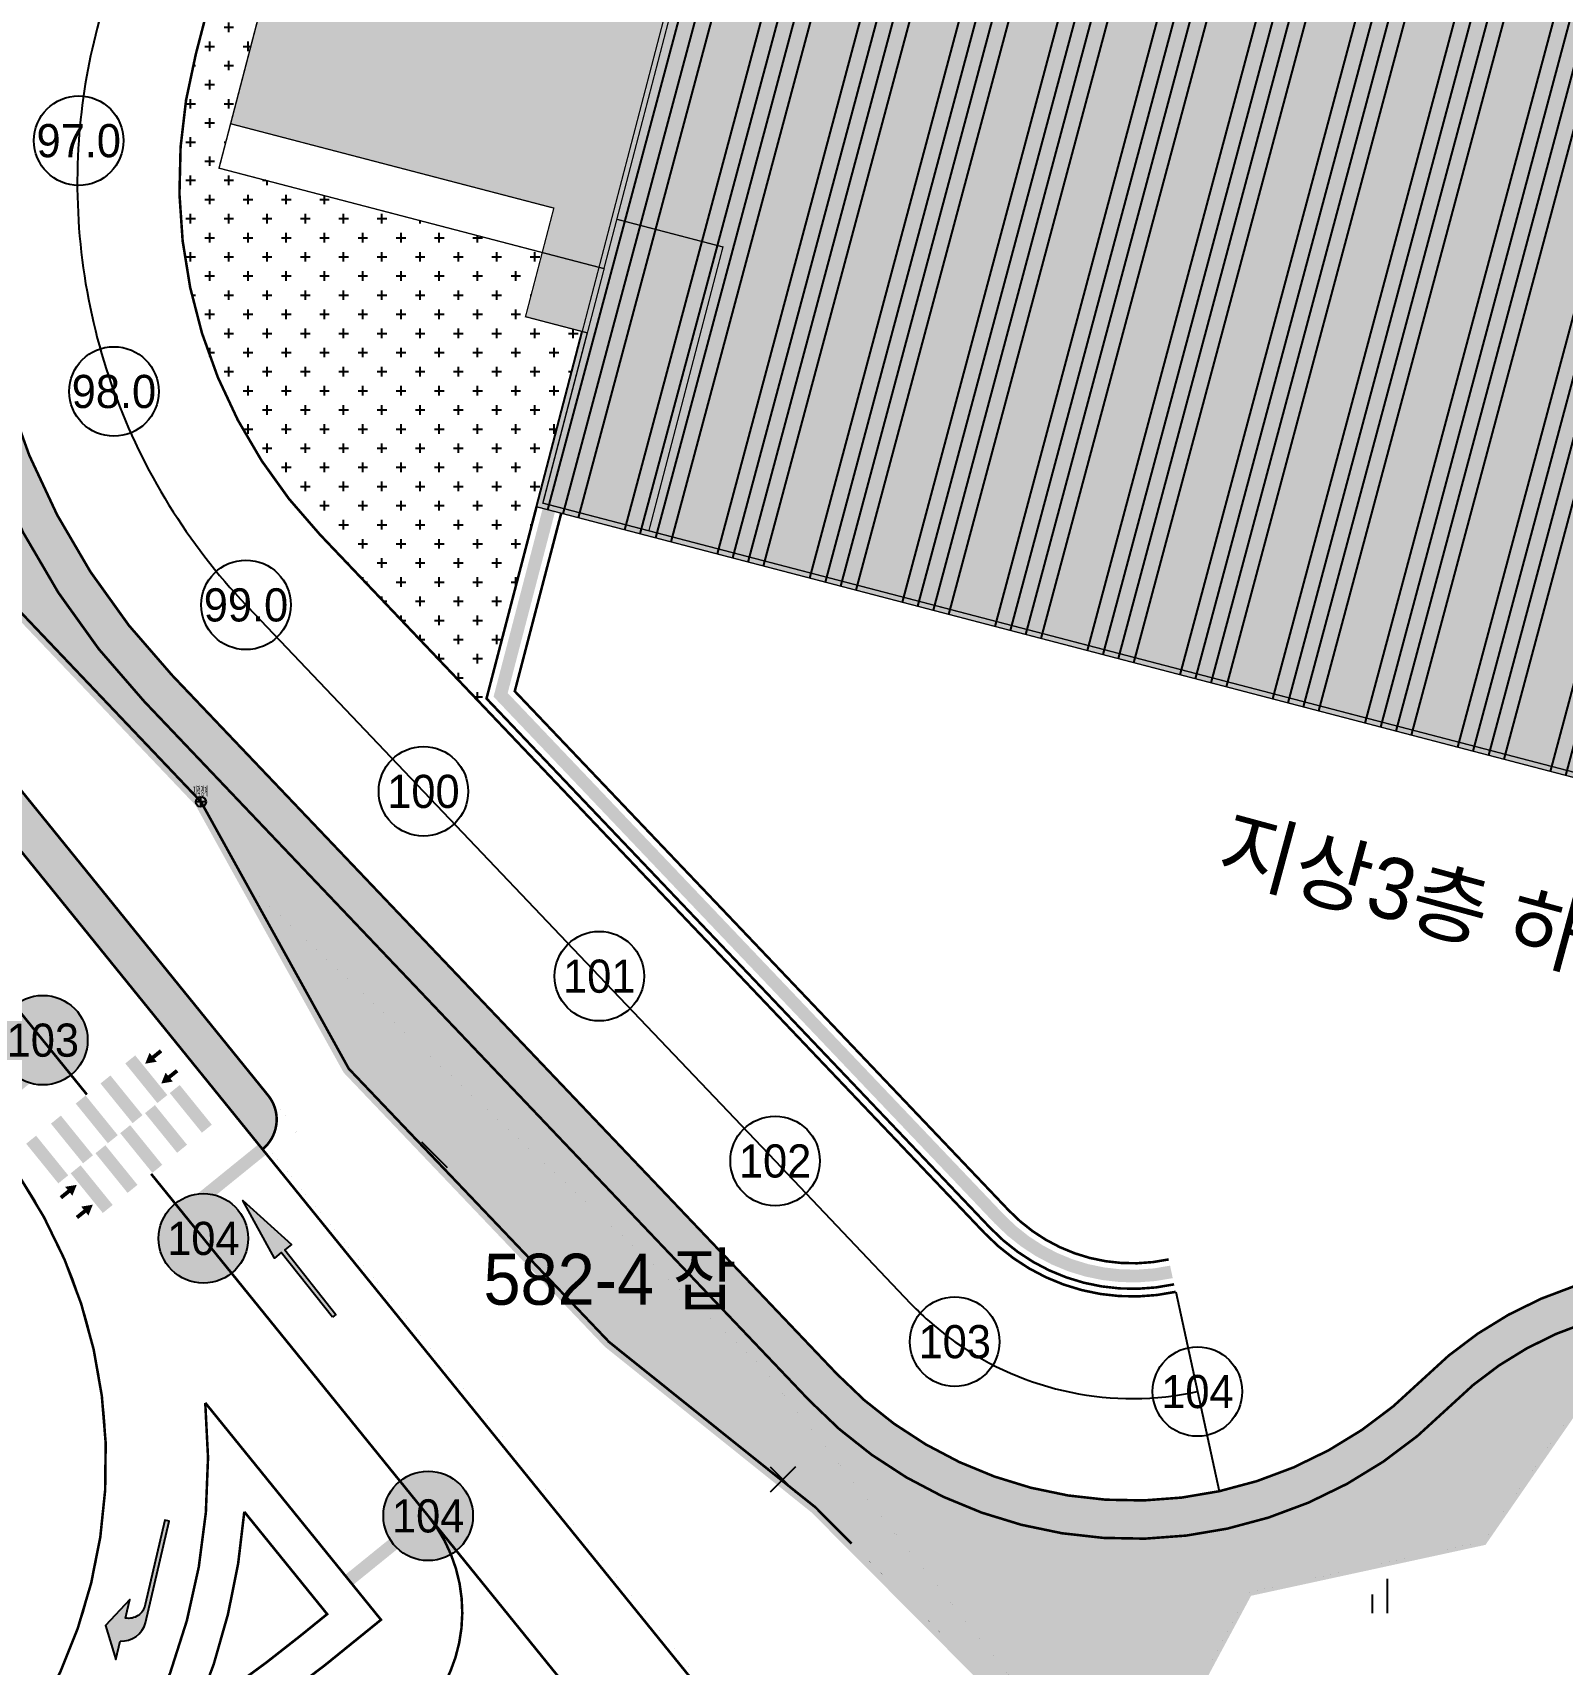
# Model space of a CAD drawing. Header units: millimetres. Extents: x 9 to 403, y 12 to 283.
# Drawn here: x 109.5 to 169.5, y 90.4 to 154.3 of the extents above; entities that cross this region are included whole.
import ezdxf
from ezdxf.enums import TextEntityAlignment as Align

# ---------------------------------------------------------------- set-up
doc = ezdxf.new("R2010")
doc.units = ezdxf.units.MM
for name, pattern in [('CENTER', [2, 1.25, -0.25, 0.25, -0.25]), ('DASHED', [0.75, 0.5, -0.25]), ('PHANTOM2', [12.5, 10, -0.5, 0.5, -0.5, 0.5, -0.5])]:
    doc.linetypes.add(name, pattern=pattern)
for name, color, linetype in [('1-ROAD', 1, 'Continuous'), ('1-SIM', 8, 'Continuous'), ('1-지적경계점', 6, 'Continuous'), ('125', 4, 'Continuous'), ('3-노면표시', 7, 'Continuous'), ('CA002', 7, 'Continuous'), ('CODE', 2, 'Continuous'), ('LSMD_CONT_LDREG_41500', 1, 'Continuous'), ('WID', 4, 'Continuous'), ('가구1', 5, 'Continuous'), ('도로레벨', 5, 'Continuous'), ('도로레벨1', 7, 'Continuous'), ('도로해치', 253, 'Continuous'), ('사업부지', 7, 'Continuous'), ('성토옹벽', 6, 'Continuous'), ('솔리드', 7, 'PHANTOM2'), ('지상1층외벽선', 4, 'Continuous'), ('지상2층외벽선', 5, 'Continuous'), ('지상3층외벽선', 6, 'Continuous'), ('지상4층외벽선', 7, 'Continuous'), ('지하1층외벽선', 3, 'Continuous'), ('지하2층외벽선', 2, 'Continuous')]:
    doc.layers.add(name, color=color, linetype=linetype)
doc.styles.add('ghs', font='romans.shx', dxfattribs={"bigfont": 'ghs.shx'})
doc.styles.add('HY헤드라인', font='H2HDRM.TTF')
pattern_1 = [(0, (-296696.9569723642, -354727.4611663663), (0.75, 0.75), [0.375, -1.125]), (90, (-296696.7694723642, -354727.6486663663), (-0.7499999999999999, 0.75), [0.375, -1.125])]

# ---------------------------------------------------------------- blocks, each defined once
blk = doc.blocks.new('NM직진')
at = {"layer": '3-노면표시'}
blk.add_hatch(color=256, dxfattribs=at).paths.add_polyline_path([(-0.1730768365396216, 1.819e-12), (-0.1730768365396216, 3.230767615360491), (-0.5192305096134078, 3.230767615360491), (-0.0865384182707203, 5.769227884570682), (0.3461536730719672, 3.230767615360491), (-1.819e-12, 3.230767615360491), (0, 0)])
blk.add_lwpolyline([(-0.1730768365396216, 1.819e-12), (-0.1730768365396216, 3.230767615360491), (-0.5192305096134078, 3.230767615360491), (-0.0865384182707203, 5.769227884570682), (0.3461536730719672, 3.230767615360491), (-1.819e-12, 3.230767615360491), (0, 0)], close=True, dxfattribs=at)
blk = doc.blocks.new('NM좌회전')
at = {"layer": '3-노면표시'}
h = blk.add_hatch(color=256, dxfattribs=at)
edge = h.paths.add_edge_path()
edge.add_arc((-0.9595495732236115, 4.071449360168137), 0.9598674876828718, 1.4746845060361125, 80.89716582540711, ccw=False)
edge.add_line((0, 4.096151798044047), (0, 0))
edge.add_line((0, 0), (-0.1730768365378026, 0))
edge.add_line((-0.1730768365378026, 0), (-0.1730768365378026, 3.403844451895565))
edge.add_arc((-0.8364772293463837, 3.432746337409017), 0.6640296681360046, 357.5054136388869, 87.51548051717604)
edge.add_line((-0.8076919038412597, 4.096151798044047), (-0.8076919038412597, 3.807690403815286))
edge.add_line((-0.8076919038412597, 3.807690403815286), (-0.8076919038412597, 3.346152173049631))
edge.add_line((-0.8076919038412597, 3.346152173049631), (-1.499999249988832, 4.557690028808792))
edge.add_line((-1.499999249988832, 4.557690028808792), (-0.8076919038412597, 5.769227884568862))
edge.add_line((-0.8076919038412597, 5.769227884568862), (-0.8076919038394407, 5.019228259574447))
blk.add_lwpolyline([(-0.8076919038394407, 5.019228259574447, -0.3611191204174331), (0, 4.096151798044047), (0, 0), (-0.1730768365378026, 0), (-0.1730768365378026, 3.403844451895565, 0.4142650246982413), (-0.8076919038412597, 4.096151798044047), (-0.8076919038412597, 3.807690403815286), (-0.8076919038412597, 3.346152173049631), (-1.499999249988832, 4.557690028808792), (-0.8076919038412597, 5.769227884568862)], format="xyb", close=True, dxfattribs=at)
blk = doc.blocks.new('A$C0C523BD5')
at = {"layer": '1-SIM'}
for p, q in [((0.3944576354988385, 0.8915101256570778), (0.3944576354988385, 1.2741656974e-06)), ((1.9774597604e-06, 0.4800446797744371), (1.9774597604e-06, 1.2741656974e-06))]:
    blk.add_line(p, q, dxfattribs=at)
blk = doc.blocks.new('JJ')
at = {"layer": '1-지적경계점'}
for p, q in [((151516.9631145289, 464492.3389579273), (151516.5631145289, 464492.3389579273)), ((151516.7631145289, 464492.1389579272), (151516.7631145289, 464492.5389579273))]:
    blk.add_line(p, q, dxfattribs=at)
blk.add_circle((151516.7631145289, 464492.3389579273), 0.2, dxfattribs=at)
at = {"layer": '1-지적경계점', "extrusion": (2.7929265565e-06, -1.90342140571e-05, 0.9999999998149491), "style": 'ghs', "width": 0.2870420396340398}
blk.add_text('지적경계', height=0.3999990935341716, dxfattribs=at).set_placement((151516.4507297681, 464492.5444628144, -8.418076201682998), (151517.04139716, 464492.5444628144, -8.418076201682998), align=Align.FIT)
blk = doc.blocks.new('구배4')
at = {"layer": '도로레벨', "linetype": 'Continuous', "true_color": 0xffffff}
h = blk.add_hatch(color=7, dxfattribs=at)
edge = h.paths.add_edge_path()
edge.add_arc((297445.3605552225, 358740.1302085304), 1.755, 0, 360)
h = blk.add_hatch(color=7, dxfattribs=at)
edge = h.paths.add_edge_path()
edge.add_arc((297451.9264172204, 358732.0246332055), 1.755, 0, 360)
h = blk.add_hatch(color=7, dxfattribs=at)
edge = h.paths.add_edge_path()
edge.add_arc((297457.9493906065, 358724.5892554169), 1.755, 0, 360)
h = blk.add_hatch(color=7, dxfattribs=at)
edge = h.paths.add_edge_path()
edge.add_arc((297464.2438082989, 358716.8187788606), 1.755, 0, 360)
h = blk.add_hatch(color=7, dxfattribs=at)
edge = h.paths.add_edge_path()
edge.add_arc((297470.5381567344, 358709.0482462039), 1.755, 0, 360)
at = {"layer": '도로레벨', "color": 7, "linetype": 'Continuous'}
for centre in [(297445.3605552225, 358740.1302085304, 16.504), (297451.9264172204, 358732.0246332055, 16.504), (297457.9493906065, 358724.5892554169, 16.504), (297464.2438082989, 358716.8187788606, 16.504), (297470.5381567344, 358709.0482462039, 16.504)]:
    blk.add_circle(centre, 1.755, dxfattribs=at)
at = {"layer": '도로레벨1', "color": 5, "linetype": 'Continuous', "style": 'HY헤드라인'}
for s, p in [('100', (297445.3605552225, 358740.1302085304, 16.504)), ('101', (297451.9264172204, 358732.0246332055, 16.504)), ('102', (297457.9493906065, 358724.5892554169, 16.504)), ('103', (297464.2438082989, 358716.8187788606, 16.504)), ('104', (297470.5381567344, 358709.0482462039, 16.504))]:
    blk.add_text(s, height=1.3, dxfattribs=at).set_placement(p, align=Align.MIDDLE_CENTER)

msp = doc.modelspace()

# ---------------------------------------------------------------- hatches: boundary and pattern name
at = {"layer": '125', "linetype": 'Continuous'}
h = msp.add_hatch(color=8, dxfattribs=at)
h.paths.add_polyline_path([(238.1725724191136, 130.9973789812472), (232.0283216807373, 132.6007139011459), (240.9413488730869, 166.7569424147192), (240.7478290578664, 166.8074411802633), (226.1031952510901, 110.6867257476957), (129.5368608133366, 135.8855958269384), (131.2790672616765, 142.5620257629022), (131.0855475534416, 142.6125245005065), (129.2928423674392, 135.7425748560169), (226.2462162216624, 110.4427073015655), (229.5286341678083, 123.0214883404957), (235.6728849061845, 121.4181534206551)])
h.paths.add_polyline_path([(240.7478290578664, 166.8074411802633), (143.9879750188637, 192.0568099692288), (143.6029221442376, 190.5812221928906), (144.4011909410555, 190.3729149006364), (143.9782640133716, 188.7521873436459), (143.1799952166701, 188.960494636424), (131.0855475534416, 142.6125245005065), (131.2790672616765, 142.5620257629022), (129.5368608133366, 135.8855958269384), (226.1031952510901, 110.6867257476957)])
h.paths.add_polyline_path([(143.1799952166701, 188.9604946363658), (133.3104900938423, 191.5359302557014), (131.0127975315635, 182.7307835285143), (138.6568260089924, 180.7360833920362), (137.419606936929, 175.9948505386534), (131.9042952506651, 177.4340645612507), (131.1720635549945, 174.6280287911474), (124.0118343480361, 176.4964820836145), (117.2955022427567, 150.7583608807005), (129.9710431359789, 147.450693565636), (128.8600709080428, 143.1932599833059), (131.0855475534416, 142.6125245005065)])
h.paths.add_polyline_path([(144.4011909410555, 190.3729149006364), (143.6029221442376, 190.5812221928906), (143.1799952166701, 188.960494636424), (143.9782640133716, 188.7521873436459)], flags=17)
at = {"layer": '가구1', "linetype": 'Continuous'}
h = msp.add_hatch(dxfattribs=at)
h.set_pattern_fill('ANSI34', color=254, scale=5, angle=30, style=0)
h.set_pattern_definition([(74.99999999999999, (-296696.956972358, -355023.4611663663), (-3.622221848584006, 0.9705714191344534), []), (74.99999999999999, (-296696.1915068147, -355023.0192246288), (-3.622221848584006, 0.9705714191344534), []), (74.99999999999999, (-296695.4260412671, -355022.5772828888), (-3.622221848584006, 0.9705714191344534), []), (74.99999999999999, (-296694.6605757237, -355022.1353411513), (-3.622221848584006, 0.9705714191344534), [])])
h.paths.add_polyline_path([(129.2928424009086, 135.7425747879139), (143.9879750198533, 192.0568099092749), (240.9413488888612, 166.7569424105865), (232.0283217161858, 132.6007138918909), (238.1725724552606, 130.997378975601), (235.6728849479194, 121.4181534137866), (229.5286342088447, 123.0214883300765), (226.2462162699165, 110.4427072892255)])
at = {"layer": '도로레벨', "linetype": 'Continuous', "true_color": 0xffffff}
h = msp.add_hatch(color=7, dxfattribs=at)
edge = h.paths.add_edge_path()
edge.add_arc((125.0446545458479, 96.18522821388308), 1.755, 0, 360)
at = {"layer": '사업부지', "linetype": 'Continuous', "ltscale": 10}
h = msp.add_hatch(dxfattribs=at)
h.set_pattern_fill('AR-HBONE', color=8, scale=0.1, style=0)
h.set_pattern_definition([(45, (-264112.2288607929, -407444.1227390573), (0, 0.565685424949238), [1.200000000000001, -0.4000000000000004]), (135, (-264111.9460180674, -407443.8398963449), (0, 0.565685424949238), [1.2, -0.4])])
edge = h.paths.add_edge_path()
edge.add_arc((123.0578339104039, 152.6534523189008), 28.50000000067526, 164.7264985139124, 219.0089492971459, ccw=False)
edge.add_line((95.56447235006715, 160.1611197429999), (106.1979774560394, 199.1014168306543))
edge.add_arc((110.5390345381537, 197.9159956637128), 4.499999992579293, 90.00000006447777, 164.7264985574904, ccw=False)
edge.add_line((110.5390345330896, 202.4159956562622), (111.3325384135904, 202.4159956562622))
edge.add_arc((111.3325384135904, 203.9159956562622), 1.5, 270, 0)
edge.add_line((112.8325384135904, 203.9159956562622), (110.5390345330896, 203.9159956562622))
edge.add_arc((110.5390345333225, 197.9159956556801), 6.000000000577955, 90.00000000222337, 164.726498495999)
edge.add_line((104.7509584154549, 199.4965572205662), (94.11745332438375, 160.5562601357057))
edge.add_arc((123.0578339082502, 152.6534523041743), 29.99999999934917, 164.7264984801628, 219.0089492619996)
edge.add_line((99.74640423316384, 133.7701992352783), (110.3075409706297, 120.732445871207))
edge.add_line((110.3075409706297, 120.732445871207), (111.8240284051361, 118.8603378336235))
edge.add_line((111.8240284051361, 118.8603378336235), (118.5496962841215, 110.5574814413964))
edge.add_arc((117.6055336472426, 111.723052937287), 1.499999998962363, 309.0089484785146, 39.00894848476893)
edge.add_line((118.7711051430168, 112.6672155742823), (112.9895999010267, 119.8045004864513))
edge.add_line((112.9895999010267, 119.8045004864513), (111.4731124665203, 121.6766085258974))
edge.add_line((111.4731124665203, 121.6766085258974), (100.9119757290545, 134.7143618890374))
h = msp.add_hatch(dxfattribs=at)
h.set_pattern_fill('AR-HBONE', color=8, scale=0.1, style=0)
h.set_pattern_definition([(45, (-296720.1410720054, -354806.9224051472), (4.440892098500626e-17, 0.565685424949238), [1.200000000000001, -0.4000000000000004]), (135, (-296719.858229293, -354806.6395624347), (4.440892098500626e-17, 0.565685424949238), [1.2, -0.4])])
edge = h.paths.add_edge_path()
edge.add_arc((108.1847318988374, 195.0723302168013), 8.499999999992937, 357.46440021136016, 56.78516630010512, ccw=False)
edge.add_arc((108.1847318988374, 195.0723302168013), 8.499999999997353, 345.3748733597982, 357.46440021136, ccw=False)
edge.add_line((116.409319440202, 192.9261336334572), (106.7447586791903, 155.8899056180786))
edge.add_arc((135.2889154406229, 148.4413410052481), 29.50000000020882, 165.3748733598192, 223.5788823727417)
edge.add_line((113.9183488303178, 128.1054396786318), (139.9758775305316, 100.7221365218107))
edge.add_arc((152.6533314913476, 112.7858077935349), 17.50000009946504, 223.578886552124, 282.2641589090065)
edge.add_arc((152.6533314578199, 112.785807684512), 17.50000000003145, 282.2641590920945, 315.1861856623129)
edge.add_arc((174.6447570205863, 90.93684428311519), 13.4999999999482, 75.37487335987049, 135.186185662344, ccw=False)
edge.add_line((178.0534221823408, 103.9994244958331), (179.9119767580495, 103.5144368341831))
edge.add_line((179.9119767580495, 103.5144368341831), (180.290717303761, 104.9658346427428))
edge.add_line((180.290717303761, 104.9658346427428), (178.4321627558755, 105.4508222972332))
edge.add_arc((174.6447570205863, 90.93684428305698), 15.00000000001573, 75.37487335989026, 135.186185662291)
edge.add_arc((152.6533314578199, 112.785807684512), 16.00000000002185, 282.26415909214387, 315.1861856622119, ccw=False)
edge.add_arc((152.6533314578199, 112.785807684512), 16.00000000002493, 223.5788867352592, 282.2641590921439, ccw=False)
edge.add_line((141.0625165090395, 101.7561654045536), (115.0049878105136, 129.1394685596866))
edge.add_arc((135.2889154405647, 148.4413410053063), 28.00000000016149, 165.3748733599211, 223.5788823728654, ccw=False)
edge.add_line((108.1961564805905, 155.5111650445439), (117.8607172416022, 192.5473930599225))
edge.add_arc((108.1847318988374, 195.0723302168013), 9.999999999976549, 345.3748733597546, 357.4644002112569)
edge.add_arc((108.1847318988374, 195.0723302168013), 9.999999999976517, 357.4644002112572, 62.33622634675494)
edge.add_line((112.827553357646, 203.9292037566598), (112.8408605458761, 202.1836216622438))
at = {"layer": '솔리드', "linetype": 'Continuous'}
h = msp.add_hatch(dxfattribs=at)
h.set_pattern_fill('CROSS', color=8, scale=3, style=0)
h.set_pattern_definition(pattern_1)
edge = h.paths.add_edge_path()
edge.add_line((132.3701780035707, 236.8150489718361), (130.3788605334784, 236.0000489742202))
edge.add_line((130.3788605334784, 236.0000489742202), (127.8685123304102, 233.0523044947009))
edge.add_line((127.8685123304102, 233.0523044947009), (134.974273132052, 231.1980644519032))
edge.add_arc((135.3530137055867, 232.6494622533033), 1.49999999998355, 255.3748733595067, 345.3748733595068)
edge.add_line((136.8044115069869, 232.2707216797686), (137.7386382550548, 235.850836256676))
edge.add_line((137.7386382550548, 235.850836256676), (165.6133562654803, 228.5769609095702))
edge.add_line((165.6133562654803, 228.5769609095702), (164.6794301477574, 224.9979983987693))
edge.add_arc((166.1308279491576, 224.6192578253509), 1.499999999954156, 165.3748733638094, 255.3748733460374)
edge.add_line((165.7520873752736, 223.167860024009), (166.1309459355042, 223.0677668066752))
edge.add_line((166.1309459355042, 223.0677668066752), (164.6159836413652, 217.2621756010163))
edge.add_line((164.6159836413652, 217.2621756010163), (150.9728443079592, 220.8223369922895))
edge.add_arc((150.5941037344245, 219.3709391908893), 1.49999999998355, 75.37487335950675, 165.3748733595068)
edge.add_line((149.1427059330243, 219.7496797644241), (148.9154615867964, 218.8788410756212))
edge.add_line((148.9154615867964, 218.8788410756212), (226.3233443289727, 198.6793438202991))
edge.add_line((226.3233443289727, 198.6793438202991), (229.0411688208777, 197.971162234881))
edge.add_line((229.0411688208777, 197.971162234881), (223.6459461276035, 205.3510073214826))
edge.add_line((223.6459461276035, 205.3510073214826), (224.4532195183646, 205.9411849833383))
edge.add_line((224.4532195183646, 205.9411849833383), (229.6382601203594, 198.8488370702077))
edge.add_line((229.6382601203594, 198.8488370702077), (247.8255485755589, 194.1028135111379))
edge.add_line((247.8255485755589, 194.1028135111379), (240.705720973151, 166.8184292348275))
edge.add_line((240.705720973151, 166.8184292348275), (240.9413488888612, 166.7569424105865))
edge.add_line((240.9413488888612, 166.7569424105865), (232.0283216965116, 132.600713896955))
edge.add_line((232.0283216965116, 132.600713896955), (238.1725724348879, 130.9973789771726))
edge.add_line((238.1725724348879, 130.9973789771726), (235.6728849219588, 121.4181534165806))
edge.add_line((235.6728849219588, 121.4181534165806), (229.5286341835825, 123.0214883364212))
edge.add_line((229.5286341835825, 123.0214883364212), (226.2462162374367, 110.4427072974328))
edge.add_line((226.2462162374367, 110.4427072974328), (221.9843617183004, 111.5548331635479))
edge.add_line((221.9843617183004, 111.5548331635479), (220.4576315927051, 105.7041456418052))
edge.add_line((220.4576315927051, 105.7041456418052), (220.9693092478054, 104.5090782890735))
edge.add_line((220.9693092478054, 104.5090782890735), (204.2784179538802, 97.3627395495829))
edge.add_line((204.2784179538802, 97.3627395495829), (194.5517234001971, 95.46812370679675))
edge.add_line((194.5517234001971, 95.46812370679675), (192.6598351602523, 94.82560470657756))
edge.add_line((192.6598351602523, 94.82560470657756), (177.1782584211986, 98.865503464575))
edge.add_line((177.1782584211986, 98.865503464575), (178.4883340030873, 103.8859347604854))
edge.add_line((178.4883340030873, 103.8859347604854), (178.0534221823408, 103.9994244958331))
edge.add_arc((174.6447570654062, 90.93684429539701), 13.49999997674929, 75.37487353076725, 135.1861170693452)
edge.add_arc((152.6533314913476, 112.7858077935349), 17.50000009944609, 223.5788865521241, 315.1862383782775, ccw=False)
edge.add_line((139.9758775305316, 100.7221365218107), (113.9183488303178, 128.1054396786318))
edge.add_arc((135.2889154406229, 148.4413410053063), 29.5000000002327, 165.3748733599285, 223.5788823728236, ccw=False)
edge.add_line((106.7447586791903, 155.8899056180786), (116.409319440202, 192.9261336334572))
edge.add_arc((108.1847318988374, 195.0723302168013), 8.499999999995753, 345.3748733597984, 56.78516630010513)
edge.add_line((112.8408605458761, 202.1836216622438), (112.8408605458761, 201.7470489728554))
edge.add_line((112.8408605458761, 201.7470489728554), (114.5898605289484, 195.9540489731995))
edge.add_line((114.5898605289484, 195.9540489731995), (113.0298605265642, 188.105048973736))
edge.add_line((113.0298605265642, 188.105048973736), (109.1958605351473, 180.7730489732754))
edge.add_line((109.1958605351473, 180.7730489732754), (102.3668605240608, 170.0360489726705))
edge.add_line((102.3668605240608, 170.0360489726705), (99.3078605237032, 158.1610489726705))
edge.add_line((99.3078605237032, 158.1610489726705), (99.80486053252469, 145.6480489733918))
edge.add_line((99.80486053252469, 145.6480489733918), (102.6728605331817, 138.3410489724307))
edge.add_line((102.6728605331817, 138.3410489724307), (116.1458605232264, 124.1780489726049))
edge.add_line((116.1458605232264, 124.1780489726049), (117.9538605513598, 120.9130489711357))
edge.add_line((117.9538605513598, 120.9130489711357), (121.9418605271575, 113.7110489723096))
edge.add_line((121.9418605271575, 113.7110489723096), (132.1468605249619, 102.9990489724847))
edge.add_line((132.1468605249619, 102.9990489724847), (140.2478605355799, 96.50804897331966))
edge.add_line((140.2478605355799, 96.50804897331966), (147.2718605253111, 89.445048972481))
edge.add_line((147.2718605253111, 89.445048972481), (148.9418605270411, 79.60304897340814))
edge.add_line((148.9418605270411, 79.60304897340814), (151.8628605458151, 78.43204897326052))
edge.add_line((151.8628605458151, 78.43204897326052), (155.079860523584, 77.17604897233525))
edge.add_line((155.079860523584, 77.17604897233525), (155.0038605334784, 89.0780489730356))
edge.add_line((155.0038605334784, 89.0780489730356), (157.204860523584, 93.18504897381047))
edge.add_line((157.204860523584, 93.18504897381047), (166.4058605285908, 95.18304897441396))
edge.add_line((166.4058605285908, 95.18304897441396), (172.1738605352665, 103.5280489713592))
edge.add_line((172.1738605352665, 103.5280489713592), (173.4398605378891, 99.37804897378066))
edge.add_line((173.4398605378891, 99.37804897378066), (171.4838605376507, 92.82204897205213))
edge.add_line((171.4838605376507, 92.82204897205213), (178.411860525849, 88.61604897361815))
edge.add_line((178.411860525849, 88.61604897361815), (177.7508605273987, 84.92604897233525))
edge.add_line((177.7508605273987, 84.92604897233525), (177.9468605371738, 84.77704897305796))
edge.add_line((177.9468605371738, 84.77704897305796), (234.2218605282332, 108.8610489719255))
edge.add_line((234.2218605282332, 108.8610489719255), (242.6848605426575, 130.4990489740563))
edge.add_line((242.6848605426575, 130.4990489740563), (242.0418605508829, 143.3690489732368))
edge.add_line((242.0418605508829, 143.3690489732368), (251.7628605368162, 199.0430489728866))
edge.add_line((251.7628605368162, 199.0430489728866), (243.9418605270411, 196.5350489734379))
edge.add_line((243.9418605270411, 196.5350489734379), (242.5778605345484, 198.0860489723678))
edge.add_line((242.5778605345484, 198.0860489723678), (236.8838605434947, 201.1860489731595))
edge.add_line((236.8838605434947, 201.1860489731595), (229.373860523462, 203.926048972277))
edge.add_line((229.373860523462, 203.926048972277), (222.2438605282304, 210.4660489733038))
edge.add_line((222.2438605282304, 210.4660489733038), (207.3038605447008, 214.586048973532))
edge.add_line((207.3038605447008, 214.586048973532), (186.9438605308613, 217.5960489722607))
edge.add_line((186.9438605308613, 217.5960489722607), (175.1138605328823, 216.7560489714784))
edge.add_line((175.1138605328823, 216.7560489714784), (174.083860531632, 221.3560489720954))
edge.add_line((174.083860531632, 221.3560489720954), (165.9438605460535, 233.1160489726868))
edge.add_line((165.9438605460535, 233.1160489726868), (146.7638605239416, 242.7060489735273))
edge.add_line((146.7638605239416, 242.7060489735273), (136.0351794930256, 238.3150489718361))
edge.add_line((136.0351794930256, 238.3150489718361), (128.6748605372931, 238.3150489718361))
edge.add_line((128.6748605372931, 238.3150489718361), (124.4078605326439, 239.4690489728642))
edge.add_line((124.4078605326439, 239.4690489728642), (120.9908605369354, 238.6160489736764))
edge.add_line((120.9908605369354, 238.6160489736764), (113.5678605439688, 240.5220489731697))
edge.add_line((113.5678605439688, 240.5220489731697), (112.8408605458761, 239.2530489728493))
edge.add_line((112.8408605458761, 239.2530489728493), (112.8408605458761, 217.6445579553662))
edge.add_line((112.8408605458761, 217.6445579553662), (112.8408605458761, 217.0930030537826))
edge.add_line((112.8408605458761, 217.0930030537826), (113.3326932515564, 217.0930030537826))
edge.add_line((113.3326932515564, 217.0930030537826), (113.3326932515564, 239.1193047032981))
edge.add_line((113.3326932515564, 239.1193047032981), (113.8104551131336, 239.9435385172079))
edge.add_line((113.8104551131336, 239.9435385172079), (120.9180834068765, 238.1185163513697))
edge.add_line((120.9180834068765, 238.1185163513697), (128.6650712146155, 237.8150489718361))
edge.add_line((128.6650712146155, 237.8150489718361), (135.6054998450644, 237.8150489718361))
edge.add_line((135.6054998450644, 237.8150489718361), (146.7514598613569, 242.3768200206511))
edge.add_line((146.7514598613569, 242.3768200206511), (165.7408792984869, 232.8821293856423))
edge.add_line((165.7408792984869, 232.8821293856423), (173.3442575383314, 221.8897963866881))
edge.add_line((173.3442575383314, 221.8897963866881), (172.5218308707198, 221.32092524452))
edge.add_line((172.5218308707198, 221.32092524452), (165.0643205245223, 232.1023745533718))
edge.add_line((165.0643205245223, 232.1023745533718), (146.7101947415584, 241.2794189998355))
edge.add_line((146.7101947415584, 241.2794189998355), (135.8022185856906, 236.8150489718361))
edge.add_line((135.8022185856906, 236.8150489718361), (132.3701780035707, 236.8150489718361))
h = msp.add_hatch(dxfattribs=at)
h.set_pattern_fill('CROSS', color=8, scale=3, style=0)
h.set_pattern_definition(pattern_1)
edge = h.paths.add_edge_path()
edge.add_line((128.0778104457503, 192.0457867763295), (127.1653820579021, 192.2838838785361))
edge.add_arc((134.6700915455084, 185.6748494931786), 9.999999999999998, 138.6311894056588, 165.374873359432)
edge.add_line((124.9941062027436, 188.1997866501157), (115.9369447547441, 153.4912153188312))
edge.add_arc((135.288913956735, 148.4413406221253), 19.99999866119524, 165.3748712251306, 219.9382786713261)
edge.add_line((119.9541862774139, 135.6021010243973), (123.0333620386745, 147.4020233892776))
edge.add_line((123.0333620386745, 147.4020233892776), (116.849180878963, 149.0157781051645))
edge.add_line((116.849180878963, 149.0157781051645), (117.3033700296736, 150.756307791086))
edge.add_line((117.3033700296736, 150.756307791086), (117.295502258531, 150.7583608765677))
edge.add_line((117.295502258531, 150.7583608765677), (124.0118343638104, 176.4964820794818))
edge.add_line((124.0118343638104, 176.4964820794818), (124.0197021350112, 176.4944289939418))
edge.add_line((124.0197021350112, 176.4944289939418), (128.0778104457503, 192.0457867763295))
h = msp.add_hatch(dxfattribs=at)
h.set_pattern_fill('CROSS', color=8, scale=3, style=0)
h.set_pattern_definition(pattern_1)
edge = h.paths.add_edge_path()
edge.add_line((129.5165545130811, 145.7090161869825), (123.033062550713, 147.4008757006783))
edge.add_line((123.033062550713, 147.4008757006783), (119.9538867894524, 135.6009533357397))
edge.add_arc((135.2886144683661, 148.4401929339916), 19.99999866119525, 219.9382786732261, 223.5788846023162)
edge.add_line((120.8000962390296, 134.6531415463365), (127.2420167612808, 127.8834641681575))
edge.add_line((127.2420167612808, 127.8834641681575), (129.292542895252, 135.741427163343))
edge.add_line((129.292542895252, 135.741427163343), (131.0852480815455, 142.6113768087058))
edge.add_line((131.0852480815455, 142.6113768087058), (128.8597714360884, 143.1921122915052))
edge.add_line((128.8597714360884, 143.1921122915052), (129.5165545130811, 145.7090161869825))

# ---------------------------------------------------------------- linework, layer by layer
at = {"elevation": 85.90268173765944, "flags": 128}
msp.add_lwpolyline([(129.2928423832135, 135.7425748519423), (131.0855476016376, 142.6125244879337)], dxfattribs=at)
at = {"color": 8, "linetype": 'Continuous'}
for points in [[(114.4292493339243, 112.3674329758911), (113.1703658129635, 113.9215283046766), (114.8177731509867, 112.6821538542687), (113.5588896300259, 114.2362491830542)], [(113.9513152714434, 113.9106695276975), (114.1205099399748, 114.3372819542243), (114.4037587370339, 113.9876105056434), (114.1205099399748, 114.3372819542243)], [(114.3093424763146, 114.1041676557912), (114.6201615359249, 114.355944357562), (114.2149262304964, 114.2207248050078), (114.5257452901068, 114.4725015095725)], [(113.4579397316637, 111.5806307771533), (112.1990562107029, 113.1347261068701), (113.8464635636273, 111.8953516555308), (112.5875800426664, 113.4494469861789)], [(114.5807570393744, 113.133621862839), (114.7499517228069, 113.5602342893659), (115.0332004900637, 113.2105628426476), (114.7499517228069, 113.5602342893659)], [(114.9387842293444, 113.3271199900015), (115.2496033038559, 113.5788966945662), (114.8443679835262, 113.4436771410807), (115.1551870431366, 113.6954538447141)], [(112.4866301592054, 110.7938285784154), (111.2277466531458, 112.3479239090635), (112.875153991169, 111.1085494595869), (111.6162704702082, 112.6626447883724)], [(114.9149041201534, 112.7608340743287), (116.1737876411142, 111.2067387455432), (115.3034279372158, 113.0755549527063), (116.5623114581766, 111.5214596229895)], [(113.9435945178928, 111.9740318774535), (115.2024780388537, 110.419936548668), (114.3321183498564, 112.2887527567624), (115.5910018708172, 110.7346574251829)], [(111.515320571846, 110.0070263824715), (110.2564370508852, 111.5611217103257), (111.9038444038096, 110.3217472608491), (110.6449608828487, 111.8758425914972)], [(112.9722849603357, 111.1872296787157), (114.2311684663954, 109.6331343508615), (113.3608087773981, 111.5019505570932), (114.6196923132601, 109.9478552283077)], [(110.5440109993878, 109.2202241837336), (109.2851274933281, 110.7743195143818), (110.9325348313513, 109.5349450621112), (109.6736513103905, 111.0890403927593)], [(112.0009753580752, 110.4004274799778), (113.2598588939371, 108.8463321511923), (112.3894991900387, 110.715148360218), (113.6483827109995, 109.1610530305012)], [(111.0296657856169, 109.6136252831026), (112.2885492916765, 108.0595299543171), (111.4181896175804, 109.9283461624115), (112.6770731534424, 108.374250833626)], [(110.908654692358, 108.9686591464384), (110.5978356327477, 108.7168824437364), (111.0030709679785, 108.8521019962906), (110.692251893467, 108.6003252935885)], [(111.2666818972292, 109.1621572745322), (111.0974872435989, 108.7355448461427), (110.8142384316387, 109.085216295655), (111.0974872435989, 108.7355448461427)], [(111.538096460289, 108.1916114806487), (111.2272774006786, 107.939834778878), (111.6325127210083, 108.0750543332948), (111.3216936613979, 107.8232776287301)], [(111.896123650259, 108.3851096106051), (111.7269289817276, 107.9584971812843), (111.4436801846686, 108.3081686326592), (111.7269289817276, 107.9584971812843)]]:
    msp.add_solid(points, dxfattribs=at)
at = {"layer": '1-ROAD', "elevation": 85.90268173765944}
msp.add_lwpolyline([(118.1411924113135, 120.5606952658678), (118.1411797304253, 120.5607073600228)], dxfattribs=at)
at = {"layer": 'CA002', "color": 8, "elevation": 85.90268173765944}
for points in [[(124.7863368888001, 110.8420519106845), (125.7863368888001, 109.8420519097532)], [(138.4503368784289, 98.10905191067707), (139.4503368784289, 97.10905190974574)], [(139.4503368784289, 98.10905191067707), (138.4503368784289, 97.10905190974574)]]:
    msp.add_lwpolyline(points, dxfattribs=at)
at = {"layer": 'LSMD_CONT_LDREG_41500', "color": 1, "linetype": 'Continuous', "const_width": 0.3, "elevation": 85.90268173765944, "flags": 128}
msp.add_lwpolyline([(99.3078605237032, 158.1610489726705), (99.80486053252469, 145.6480489733336), (102.6728605332399, 138.3410489723725), (116.1458605232264, 124.1780489726631), (117.9538605513598, 120.9130489711357), (121.9418605270411, 113.7110489724843), (132.1468605252529, 102.9990489721937), (140.2478605362202, 96.50804897273758), (147.2718605252529, 89.44504897265563), (148.9418605270411, 79.60304897340814), (151.8628605457569, 78.43204897331873), (155.079860523584, 77.17604897233525), (155.0038605334784, 89.0780489730356), (157.204860523584, 93.18504897381047), (166.4058605285908, 95.18304897441396), (172.1738605352665, 103.5280489713592)], dxfattribs=at)
at = {"layer": 'LSMD_CONT_LDREG_41500', "color": 7, "linetype": 'Continuous', "const_width": 0.00026, "elevation": 85.90268173765944, "flags": 128}
for points in [[(99.3070772560394, 158.1615043507014), (99.7970772553316, 145.6515043508667), (102.6670772553852, 138.3415043503452), (116.1370772562303, 124.181504350138), (121.9370772560441, 113.7115043494092), (132.1470772558904, 103.0015043506106), (140.2470772555179, 96.51150435027068), (147.2670772560604, 89.45150434980735), (148.9370772559276, 79.61150434989815), (151.8570772558531, 78.44150434997266), (155.0770772556506, 77.18150435019618), (162.4970772554597, 74.19150435003087), (173.6970772557041, 71.67150435036149)], [(94.77707725577864, 155.7715043500472), (94.59707725619307, 153.7915043495419), (94.57707725559237, 151.8115043510739), (94.70707725548061, 149.8315043504523), (94.98707725574138, 147.8615043497817), (95.41707725544336, 145.911504350585), (95.91707725544336, 144.1615043507014), (96.55707725615582, 142.2715043500472), (97.33707725548527, 140.4415043500309), (98.23707725579959, 138.6815043501962), (99.28707725561333, 136.9815043509412), (100.4370772560441, 135.3615043498399), (109.8370772554271, 123.7215043493603), (119.9270772562094, 111.2915043495419), (118.8870772561139, 110.4615043495256), (138.2470772555179, 86.60150435012167)], [(138.2470772555179, 86.60150435012167), (133.4070772556669, 92.56650435008908), (118.8870772561139, 110.4615043495256), (119.9270772562094, 111.2915043495419), (109.8370772554271, 123.7215043493603), (100.4370772560441, 135.3615043498399), (100.1860772557637, 135.7155043501813), (99.28707725561333, 136.9815043509412), (98.23707725579959, 138.6815043501962), (97.33707725548527, 140.4415043500309), (96.55707725615582, 142.2715043500472), (95.91707725544336, 144.1615043507014), (95.41707725544336, 145.911504350585), (94.98707725574138, 147.8615043497817), (94.70707725548061, 149.8315043504523), (94.57707725559237, 151.8115043510739), (94.59707725619307, 153.7915043495419), (94.72107725591275, 155.1525043510306)]]:
    msp.add_lwpolyline(points, dxfattribs=at)
for points in [[(147.8080772553884, 89.94950434947953), (147.2700772555626, 89.44650435090864), (140.246077255354, 96.50950435005927), (132.1450772555626, 103.0005043502139), (121.9400772554881, 113.7125043497477), (117.9520772556506, 120.9145043491559), (137.9730772553675, 102.1835043504658), (147.8080772553884, 89.94950434947953)], [(155.0300772553391, 84.68150435019618), (155.0020772554061, 89.07950435018267), (157.2030772558727, 93.18650435113216), (166.4040772561065, 95.18450435068792), (172.1720772553316, 103.5295043494958), (173.4380772561498, 99.37950435086952), (171.4820772558531, 92.8235043492574), (178.4100772561586, 88.61750435082342), (177.7490772558457, 84.92750434954053), (177.9450772553763, 84.77850434933191), (193.5540772555477, 72.89550434982505), (197.6660772552794, 78.12050434956893), (206.01107725595, 71.80650435013797), (203.199077256032, 65.76750434939152), (198.1690772557712, 59.03650435058501), (191.163077255719, 66.8475043493496), (183.4690772556431, 72.85950434951212), (175.2640772555104, 76.64850435020037), (166.1540772561065, 78.30250434942411), (155.0300772553391, 84.68150435019618)]]:
    msp.add_lwpolyline(points, close=True, dxfattribs=at)
at = {"layer": 'WID', "color": 8}
msp.add_line((154.3526847518596, 104.9683785430212, 85.90268173765944), (156.0520380456663, 97.1509494014723, 85.90268173765944), dxfattribs=at)
at = {"layer": 'WID', "color": 8, "elevation": 85.90268173765944}
msp.add_lwpolyline([(122.2599337494547, 193.5639549272424), (118.5123473023494, 179.2025711464054), (115.9874101454124, 169.5265858036406), (113.4624729884753, 159.8506004608759), (112.0665505807345, 154.5011901914082, 0.04661144535968596), (111.3459327590616, 150.094732699025, 0.1045451995126632), (112.7252672109834, 140.2632007625476, 0.1035868516996211), (117.9026917844393, 131.8968788808385), (117.9654336202155, 131.8309448189508), (124.8589595052844, 124.5866849621931), (131.752485390295, 117.3424251054354), (138.6460112753638, 110.0981652486777), (143.9602213670231, 104.5135747967694, 0.04776571625015846), (145.6879102474276, 103.0142721162234, 0.2114006786775784), (155.2023613985592, 101.0596639722759)], format="xyb", dxfattribs=at)
at = {"layer": 'WID', "color": 8, "const_width": 0.1, "elevation": 85.90268173765944, "flags": 128}
msp.add_lwpolyline([(127.1765125514438, 192.2965013912586, 0.1176503252809479), (124.9941062027436, 188.1997866501157), (115.9369447547441, 153.4912153188312, 0.2595675172843098), (120.800395726991, 134.6542892349358), (146.8579239834297, 107.2709865445328, 0.2618101132539629), (154.3526847888214, 104.9683785510539)], format="xyb", dxfattribs=at)
at = {"layer": '가구1', "color": 8, "linetype": 'CENTER', "ltscale": 3, "const_width": 0.5, "flags": 128}
msp.add_lwpolyline([(277.7982979293528, 49.07416832887668), (260.6676932449999, 44.66173985016633), (256.9106932457152, 43.10773984876562), (250.180693256444, 49.86773984947342), (211.2056932475033, 45.89973985006202), (194.44569325704, 55.69073984840054), (187.7306932534638, 63.17773984906364), (180.837693246788, 68.56373984900404), (173.6886932726565, 71.6707398497789), (162.4936932500067, 74.1837398491158), (155.0716932590666, 77.17673984889973), (151.8546932514372, 78.4327398498832), (148.9336932476225, 79.60373984997261), (147.2636932607355, 89.44573985015143), (140.2396932568016, 96.50873984930206), (132.1386932607355, 102.9997398496895), (121.9336932625237, 113.7117398490487), (117.94569325704, 120.9137398486315), (116.1376932736101, 124.1787398482962), (102.6646932538214, 138.3417398498683), (99.79669325310613, 145.6487398508294), (99.2996932591858, 158.1617398501663), (102.3586932446423, 170.0367398501663), (109.1876932557287, 180.7737398508294), (113.0216932620468, 188.1057398493691), (114.5816932495298, 195.954739849764), (112.8326932515564, 201.7477398484303), (112.832267793602, 208.6146862252905), (112.8326932515564, 239.2537398503451), (113.5596932496491, 240.5227398497342), (96.55169324833776, 244.8907398485868), (80.64269325394059, 249.0587398500471), (79.55769324559594, 249.7837398496746), (79.55769324559594, 181.3507398485496), (71.33169324952985, 181.7377398486539), (40.32569325227166, 59.81273984884012), (39.33634852129842, 57.73170948562313), (30.83853483456994, 39.8570417340203)], dxfattribs=at)
at = {"layer": '도로레벨', "color": 8, "linetype": 'Continuous'}
for centre in [(111.3459327590616, 150.094732699025, 85.90268173765944), (112.7252672109834, 140.2632007625476, 85.90268173765944), (117.9026917844393, 131.8968788808385, 85.90268173765944), (124.8589595052844, 124.5866849621931, 85.90268173765944), (131.752485390295, 117.3424251054354, 85.90268173765944), (138.6460112753638, 110.0981652486777, 85.90268173765944), (145.6879102474276, 103.0142721162234, 85.90268173765944), (155.2023613985592, 101.0596639722759, 85.90268173765944)]:
    msp.add_circle(centre, 1.755, dxfattribs=at)
at = {"layer": '도로레벨', "color": 7, "linetype": 'Continuous'}
msp.add_circle((125.0446545458479, 96.18522821388308, -16.504), 1.755, dxfattribs=at)
at = {"layer": '도로해치', "color": 8, "flags": 128}
msp.add_lwpolyline([(95.56447235006715, 160.1611197429999, 0.2413826037789644), (100.9119757290545, 134.7143618890374), (111.4731124665203, 121.6766085258974), (112.9895999010267, 119.8045004864513), (118.7711051430168, 112.6672155742823, -0.4142135624000127), (118.5496962841215, 110.5574814413964), (118.5496962841215, 110.5574814413964), (118.5496962841215, 110.5574814413964), (118.5496962841215, 110.5574814413964), (137.5456497694912, 87.10692211774278, 0.14801059241067), (161.9970438804093, 70.51936472741056), (161.0740729447069, 70.80708600928176, -0.102992130512165), (185.3008628811302, 57.33669856910694)], format="xyb", dxfattribs=at)
at = {"layer": '사업부지', "color": 8, "linetype": 'PHANTOM2', "ltscale": 10, "const_width": 0.3, "flags": 128}
msp.add_lwpolyline([(277.7982978720764, 49.07416831094872), (260.6676932771305, 44.66173985086482), (256.9106932778458, 43.10773984946411), (250.1806932587723, 49.86773985017192), (211.2056932647328, 45.89973985076051), (194.4456932593683, 55.69073985003035), (187.7306932557921, 63.17773985069346), (180.8376932640175, 68.56373985063385), (173.6886932749848, 71.67073984954607), (162.4936932672362, 74.18373985167693), (155.0716932613949, 77.1767398486669), (151.8546932537655, 78.43273985151302), (148.933693264852, 79.6037398506711), (147.2636932630638, 89.44573985084992), (140.2396932591299, 96.50873984906923), (132.1386932630638, 102.999739850388), (121.933693264852, 113.7117398506786), (117.9456932593683, 120.91373984933), (116.1376932610373, 124.1787398489947), (102.6646932561497, 138.3417398505668), (99.79669325543443, 145.6487398515279), (99.29969327641527, 158.1617398499335), (102.3586932618717, 170.0367398508648), (109.187693258057, 180.7737398515279), (113.0216932643751, 188.1057398500676), (114.5816932667593, 195.9547398495312), (112.8326932538847, 201.7477398491288), (112.8322677959303, 208.6146862278516), (112.8326932538847, 239.2537398510436), (113.5596932668785, 240.522739851364), (96.55169326556722, 244.890739848354), (80.6426932562689, 249.0587398507456), (79.55769327772657, 249.7837398503731), (79.55769327772657, 181.3507398511107), (71.33169326675932, 181.737739851215), (40.32569325459997, 59.81273984953862), (39.33634853852789, 57.73170948725294), (30.83843282354871, 39.85682714030247)], dxfattribs=at)
at = {"layer": '사업부지', "color": 8, "linetype": 'Continuous', "ltscale": 10, "const_width": 0.1, "flags": 128}
for points in [[(100.9119757290545, 134.7143618890374, -0.2413826037790731), (95.56447235006715, 160.1611197429999), (106.1979774560394, 199.1014168306543, -0.3381239100097033), (110.5390345330896, 202.4159956562622), (111.3325384135904, 202.4159956562622, 0.4142135623730951), (112.8325384135904, 203.9159956562622), (112.8325384135904, 203.9159956562622), (112.8325384135904, 203.9159956562622), (110.5390345330896, 203.9159956562622, 0.338123910011505), (104.7509584154549, 199.4965572205662), (94.11745332438375, 160.5562601357057, 0.2413826037724775), (99.74640423316384, 133.7701992352783), (110.3075409706297, 120.732445871207), (111.8240284051361, 118.8603378336235), (118.5496962841215, 110.5574814413964), (118.5496962841215, 110.5574814413964), (118.5496962841215, 110.5574814413964, 0.4142135624000127), (118.7711051430168, 112.6672155742823), (112.9895999010267, 119.8045004864513), (111.4731124665203, 121.6766085258974)], [(123.1950074907007, 92.11315665927816), (116.3056464518967, 100.6180927397041, -0.18155338408735), (111.9020092811051, 84.32990963825125, 0.0487655614086151), (120.9971780951681, 90.33282109324921)], [(121.0852733578148, 92.33456551817346), (117.8362444068852, 96.34550112553973, -0.0800129618948194), (115.9251548226538, 88.46449943048049, 0.0235123698678491), (120.053015473074, 91.4983925882085)]]:
    msp.add_lwpolyline(points, format="xyb", close=True, dxfattribs=at)
at = {"layer": '사업부지', "color": 8, "linetype": 'Continuous', "ltscale": 10, "flags": 128}
for points, const_width in [([(141.6424405004444, 95.09939212699521), (140.2389690901699, 96.51063090537775), (132.1379102792206, 103.001557568769), (121.932813423461, 113.7134653224899), (121.932813423461, 113.7134653224899), (116.1367186929646, 124.1804128761693), (102.6635907616081, 138.3432909685476), (99.79552465934182, 145.6502651197194), (99.29841122288133, 158.1632605416058), (102.3573041136923, 170.0382882456585), (109.1862072076264, 180.7753499883516), (113.0201406355562, 188.1073846814512), (114.5800697829189, 195.9563988351553), (112.8310171540442, 201.7493822758375), (112.8310172136488, 203.9160740335761)], 0.1), ([(96.51551378030206, 131.4039054547726), (107.1993503596249, 118.2146787938951), (111.6648551251354, 112.7020004370539)], 0.1), ([(107.2977808441582, 111.7383286428927), (110.4059715594711, 114.2560957211359)], 0.5), ([(115.490051972455, 108.079039019282), (118.5496962841215, 110.5574814413964)], 0.5), ([(114.1826221074524, 109.5938097375735), (125.0443146403494, 96.18501902160335)], 0.1), ([(125.0443146403494, 96.18501902160335), (121.9361239697399, 93.66725198806364)], 0.5)]:
    msp.add_lwpolyline(points, dxfattribs=dict(at, const_width=const_width))
at = {"layer": '사업부지', "color": 8, "linetype": 'Continuous', "ltscale": 10, "const_width": 0.1, "elevation": 85.90268173765944, "flags": 128}
msp.add_lwpolyline([(112.827553357646, 203.9292037566598, -0.2908667411768339), (118.1749411643331, 194.6299290061985, -0.05279949481148782), (117.8607172416022, 192.5473930599225), (108.1961564805905, 155.5111650445439, 0.2595674969670109), (115.0049878105136, 129.1394685596866), (141.0625165090395, 101.7561654045536, 0.2618101119869822), (156.0520380456663, 97.1509494014723, 0.1446457408297197), (164.0037446515133, 101.5089233482546, -0.2670669707897526), (178.4321627558755, 105.4508222972332), (180.290717303761, 104.9658346427428), (178.9777500786084, 99.93432223940601), (191.5565310241735, 96.65190393539945), (192.8694983457762, 101.6834163135906), (202.2622163554851, 99.23239743882425), (220.980290103479, 107.7070612690701), (221.9836323922581, 111.5520382631627)], format="xyb", dxfattribs=at)
at = {"layer": '사업부지', "color": 8, "linetype": 'Continuous', "ltscale": 10, "elevation": 85.90268173765944, "flags": 128}
msp.add_lwpolyline([(112.8408605458761, 202.1836216622438, 0.1, 0.1, -0.2647752013405861), (116.6764097745262, 194.6962891878035, 0.1, 0.1, -0.05279949481186038), (116.409319440202, 192.9261336334572, 0.1, 0.1, 0), (106.7447586791903, 155.8899056180786, 0.1, 0.1, 0.259567496967005), (113.9183488303178, 128.1054396786318, 0.1, 0.1, 0), (139.9758775305316, 100.7221365218107, 0.1, 0.1, 0.2618101119867151), (156.3706667882587, 95.68518143745007, 0.1, 0.1, 0.1446457408303017), (165.0678458884439, 100.4517154417523, 0.1, 0.1, -0.2670669707903662), (178.0534221823408, 103.9994244958331, 0.1, 0.1, 0), (179.9119767581077, 103.5144368341831, 0, 0, 0)], format="xyseb", dxfattribs=at)
at = {"layer": '사업부지', "color": 8, "linetype": 'Continuous', "ltscale": 10, "const_width": 0.1, "flags": 128}
for points in [[(99.74640423316384, 133.7701992352783), (110.3075409706297, 120.732445871207), (111.8240284051361, 118.8603378336235), (137.5456497694912, 87.10692211774278, 0.14801059241067), (161.9970438804093, 70.51936472741056)], [(78.35905628163243, 86.17317355678517), (78.30638583261396, 86.16783636410821, 0.3150386648912545), (76.56971062976743, 84.67094487951238), (76.23314829427625, 83.34747965143163, 0.5208026253644704), (81.58197088796521, 77.14055368465472), (94.42643256742383, 78.43944377520222, 0.1460382760579592), (105.0030397500458, 82.79700647362608), (105.0030397500458, 82.79700647362608, 0.4149937128567512), (107.9215804364147, 110.9681337165936), (107.9216355409088, 110.9681783483653), (105.6076471235218, 113.8248037227719), (105.6076470639172, 113.8248036631672), (100.8954773719969, 119.6419906948983), (100.8954773719969, 119.6419906948983), (100.8954773719969, 119.6419906948983, 0.5600523660661167), (75.53515512008096, 116.2982113163276, 0.0445611053192792), (71.0508709575596, 103.5438279628112), (59.82287512976552, 59.39194149219531, -0.0487281056979035), (55.59762572008992, 47.68632527229477), (54.94572447497274, 46.31508806322802), (52.42444522935773, 41.01172059097428)]]:
    msp.add_lwpolyline(points, format="xyb", dxfattribs=at)
at = {"layer": '사업부지', "color": 8, "linetype": 'DASHED', "ltscale": 2, "const_width": 0.1, "flags": 128}
msp.add_lwpolyline([(124.158679189867, 87.74608248447169, 0.4142135623708871), (125.0443146403494, 96.18501902160335)], format="xyb", dxfattribs=at)
msp.add_lwpolyline([(125.0443146403494, 96.18501902160335), (133.0863670136395, 86.2570821714877)], dxfattribs=at)
at = {"layer": '성토옹벽', "color": 8, "linetype": 'Continuous', "ltscale": 10, "const_width": 0.1, "elevation": 85.90268173765944, "flags": 128}
for points in [[(129.2928423832135, 135.7425748519423), (127.3314390568493, 128.2261455307422), (147.0752517791196, 107.4777923211046, 0.2618101132553028), (154.2889590389176, 105.2615321435557)], [(130.2604409234563, 135.4900811592639), (128.4395853503455, 128.5122546022582), (147.7996777648303, 108.1671449095999, 0.2618101132579735), (154.076539869894, 106.2387107846267)]]:
    msp.add_lwpolyline(points, format="xyb", dxfattribs=at)
at = {"layer": '성토옹벽', "color": 8, "linetype": 'CENTER', "ltscale": 2, "const_width": 0.5, "elevation": 85.90268173765944, "flags": 128}
msp.add_lwpolyline([(129.7766416533349, 135.6163280056031), (127.8855122035683, 128.3692000664711), (147.437464771975, 107.8224686153522, 0.2618101132560105), (154.1827494550461, 105.7501214642367)], format="xyb", dxfattribs=at)
at = {"layer": '솔리드', "color": 8, "linetype": 'Continuous'}
msp.add_lwpolyline([(76.23314829427625, 83.34747965143163, 0.5208026253644703), (81.58197088796521, 77.14055368465472), (94.42643256742383, 78.43944377520222, 0.1460382760579592), (105.0030397500458, 82.79700647362608, 0.4149937128567513), (107.9215804364147, 110.9681337165936), (107.9216355409088, 110.9681783483653), (105.6076471235218, 113.8248037227719), (100.8954773719969, 119.6419906948983, 0.2609568293150366), (87.27897048253442, 125.0716552452474), (87.4076109405222, 124.0799615762486, 0.260996826237053), (76.4470912243786, 115.88785611068, 0.0445755090689544)], format="xyb", dxfattribs=at)
at = {"layer": '지상1층외벽선', "color": 7, "const_width": 0.05, "elevation": 85.90268173765944}
msp.add_lwpolyline([(137.4196069527032, 175.9948505345789), (138.6568260247667, 180.7360833879035), (131.0127975473378, 182.7307835243815), (133.3104901096166, 191.5359302515104), (143.9782640291459, 188.7521873395132), (144.4011909568297, 190.3729148965036), (143.6029221609432, 190.581222188525), (143.9879750198533, 192.0568099092749), (240.7478290756779, 166.8074411840468), (226.1031952668644, 110.686725743563), (129.5368608291109, 135.8855958228056), (131.2790672774507, 142.5620257587694), (128.860070923817, 143.1932599791731), (129.9710431517532, 147.4506935615033), (117.295502258531, 150.7583608765677), (124.0118343638104, 176.4964820794818), (131.1720635707687, 174.6280287870146), (131.9042952664394, 177.4340645571179)], close=True, dxfattribs=at)
at = {"layer": '지상2층외벽선', "color": 7, "const_width": 0.05, "elevation": 85.90268173765944}
msp.add_lwpolyline([(117.295502258531, 150.7583608765677), (129.9710431517532, 147.4506935615033), (128.8600709240499, 143.1932599801045), (131.2790672776836, 142.5620257597008), (129.5368608291109, 135.8855958228056), (133.69753455744, 134.7998729636716), (136.6012119713786, 145.9272561904332), (132.4405382430494, 147.0129790495672), (141.757555343277, 182.7173652555035), (145.9182290716061, 181.6316423963696), (148.3421684712019, 190.9205883682995), (143.9879750344052, 192.0568099651542), (143.1799952347145, 188.960494633339), (140.9545185870455, 189.5412301150324), (136.6873752570326, 173.1888147644173), (124.0118343638104, 176.4964820794818)], close=True, dxfattribs=at)
at = {"layer": '지상3층외벽선', "color": 7, "const_width": 0.05, "elevation": 85.90268173765944}
msp.add_lwpolyline([(129.2928648685419, 135.7426608684297), (143.9879750344052, 192.0568099651542), (240.9413488888612, 166.7569424105865), (232.0283216965116, 132.6007138970132), (238.1725724348879, 130.9973789771144), (235.6728849219588, 121.4181534165224), (229.5286341835825, 123.0214883364212), (226.2462162374367, 110.4427072974328)], close=True, dxfattribs=at)
at = {"layer": '지상4층외벽선', "color": 7, "const_width": 0.05, "elevation": 85.90268173765944}
msp.add_lwpolyline([(129.2928423832135, 135.7425748519423), (143.987975034638, 192.056809965096), (240.9413488888612, 166.7569424105865), (232.0283216965116, 132.6007138970132), (238.1725724348879, 130.9973789771144), (235.6728849219588, 121.4181534165224), (229.5286341835825, 123.0214883364212), (226.2462162374367, 110.4427072974328)], close=True, dxfattribs=at)
at = {"layer": '지하1층외벽선', "color": 7, "const_width": 0.05, "elevation": 85.90268173765944}
msp.add_lwpolyline([(234.6627312529098, 143.4883163100864), (138.0963968152145, 168.687186389329), (138.0963968152145, 168.687186389329), (138.0963968152145, 168.687186389329), (131.935550823874, 145.07778197758), (116.8410136198589, 149.0166835021051), (128.2789776656508, 192.8488974251492)], dxfattribs=at)
at = {"layer": '지하2층외벽선', "color": 8, "const_width": 0.05, "elevation": 85.90268173765944}
msp.add_lwpolyline([(215.4677785698522, 113.4632509164918), (129.545028088215, 135.8846904258068), (131.9437181258189, 145.0768765696381), (116.849180878963, 149.0157781051645), (136.0639505487715, 222.6500271102819), (189.4753900374716, 208.7123755232138), (186.3192189353366, 196.6173937549871), (225.7972394267061, 186.3156512776446), (221.9845847353653, 171.7049133017832), (240.7559964387409, 166.8065357599231), (229.0150399399071, 121.8132035733839), (215.4677785698522, 113.4632509164918)], dxfattribs=at)

# ---------------------------------------------------------------- block references
at = {"linetype": 'ByBlock'}
msp.add_blockref('구배4', (-297354.3058932196, -358601.9842371949, -16.504), dxfattribs=at)
at = {"layer": '1-SIM', "xscale": 1.5, "yscale": 1.5, "zscale": 1.5}
msp.add_blockref('A$C0C523BD5', (162.0503428031305, 92.3782706656317), dxfattribs=at)
at = {"layer": 'CODE', "linetype": 'Continuous'}
msp.add_blockref('JJ', (-151400.6264212082, -464368.1612181482), dxfattribs=at)
at = {"layer": '사업부지', "color": 8, "linetype": 'Continuous', "ltscale": 10, "rotation": 38.42465298663296}
msp.add_blockref('NM직진', (121.4289618607226, 104.0826135536014, 110.496), dxfattribs=at)
at = {"layer": '사업부지', "color": 8, "linetype": 'Continuous', "ltscale": 10, "xscale": -1, "rotation": 166.8355296469737}
msp.add_blockref('NM좌회전', (114.895134421772, 95.98415478573281, 110.496), dxfattribs=at)

# ---------------------------------------------------------------- texts
at = {"layer": 'LSMD_CONT_LDREG_41500', "color": 7, "style": 'HY헤드라인'}
msp.add_text('582-4 잡', height=2, dxfattribs=at).set_placement((132.1752571850164, 105.5006495502136, 85.90268173765944), align=Align.MIDDLE)
at = {"layer": '도로레벨', "color": 8, "linetype": 'Continuous', "style": 'HY헤드라인'}
msp.add_text('지상3층 하역공간 [FH-104.0m]', height=2.4, rotation=344.8638403269818, dxfattribs=at).set_placement((176.4583652485243, 117.0961706156201, -24.59331826234056), align=Align.MIDDLE_CENTER)
at = {"layer": '도로레벨1', "color": 8, "linetype": 'Continuous', "style": 'HY헤드라인'}
for s, p in [('97.0', (111.3459327590616, 150.094732699025, 85.90268173765944)), ('98.0', (112.7252672109834, 140.2632007625476, 85.90268173765944)), ('99.0', (117.9026917844393, 131.8968788808385, 85.90268173765944)), ('100', (124.8589595052844, 124.5866849621931, 85.90268173765944)), ('101', (131.752485390295, 117.3424251054354, 85.90268173765944)), ('102', (138.6460112753638, 110.0981652486777, 85.90268173765944)), ('103', (145.6879102474276, 103.0142721162234, 85.90268173765944)), ('104', (155.2023613985592, 101.0596639722759, 85.90268173765944))]:
    msp.add_text(s, height=1.3, dxfattribs=at).set_placement(p, align=Align.MIDDLE_CENTER)
at = {"layer": '도로레벨1', "color": 5, "linetype": 'Continuous', "style": 'HY헤드라인'}
msp.add_text('104', height=1.3, dxfattribs=at).set_placement((125.0446545458479, 96.18522821388308), align=Align.MIDDLE_CENTER)

doc.saveas('drawing.dxf')
